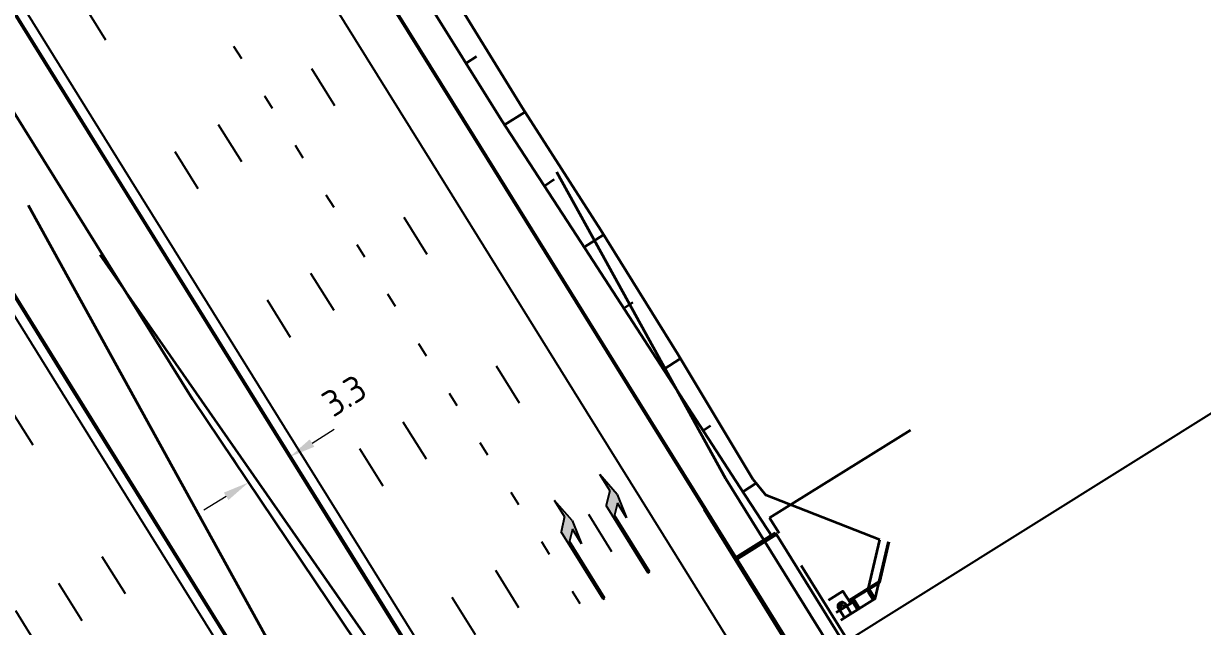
# Model space of a CAD drawing. Header units: metres. Extents: x 134219 to 139178, y 438661 to 444352.
# Drawn here: x 136052.3 to 136133.1, y 442148.4 to 442189.7 of the extents above; entities that cross this region are included whole.
import ezdxf

# ---------------------------------------------------------------- set-up
doc = ezdxf.new("R2010")
doc.units = ezdxf.units.M
doc.linetypes.add('13strp', pattern=[4, 1, -3])
doc.linetypes.add('39strp', pattern=[12, 3, -9])
doc.layers.get('DEFPOINTS').update_dxf_attribs({"color": 193})
for name, color, linetype, lineweight in [('N-WE-KL-ET_LS_OV_KABEL-G', 10, 'KL-LS-OV-N', 35), ('N-WE-KL-ET_LS_OV_KABEL-M', 7, 'Continuous', 18), ('Utd-geleiderail-nw', 8, 'glm a2ee v014$0$f2m40080', 35), ('Utd-ondergr-nw', 8, '13strp', 35), ('X-XX-AL-AANPIJLING-S', 7, 'Continuous', 25)]:
    doc.layers.add(name, color=color, linetype=linetype, lineweight=lineweight)
doc.layers.add('Utd-weg-nw', color=8, linetype='Continuous')
doc.styles.add('NLCS_18', font='NLCS-ISO.ttf', dxfattribs={"height": 1.8})
doc.linetypes.add('glm a2ee v014$0$f2m40080', pattern='A,2,-1,[160,RTW.shx,S=0.5,R=0,X=0,Y=0],-1', length=4)
doc.linetypes.add('KL-LS-OV-N', pattern='A,4,-1,[103,NLCS.SHX,S=0.75,R=0,X=0,Y=0],-1,4,-1.5,["0V",Standard,S=1,R=0,X=0,Y=-0.5],-3', length=14.5)
doc.dimstyles.new('NLCS_t18_pijl_Dimension_l3_h1', dxfattribs={"dimtxt": 1.8, "dimasz": 1.8, "dimexe": 2, "dimexo": 2, "dimgap": 0.7, "dimtad": 1, "dimdec": 1, "dimzin": 0, "dimdsep": 46, "dimtxsty": 'NLCS_18', "dimcen": 2.5, "dimdle": 2, "dimclrd": 256, "dimclre": 256, "dimclrt": 256, "dimadec": 1, "dimazin": 0, "dimtfac": 1, "dimtdec": 1, "dimtofl": 0, "dimtmove": 1, "dimatfit": 0, "dimfxl": 0, "dimtolj": 1, "dimtzin": 0, "dimlwd": 18, "dimlwe": 18, "dimarcsym": 0})

# ---------------------------------------------------------------- blocks, each defined once
blk = doc.blocks.new('Dwm A2 aanvulling$0$pijlre_750')
blk.add_hatch(color=256).paths.add_polyline_path([(5.196, -0.375), (4, -0.375), (5.7, -0.675), (7.5, -0.375), (6.2, -0.375), (5.45, 0.375), (0, 0.375), (0, 0.225), (4.596, 0.225)])
for p, q in [((0, 0.375), (5.45, 0.375)), ((0, 0.375), (0, 0.225)), ((0, 0.225), (4.596, 0.225)), ((5.196, -0.375), (4.596, 0.225)), ((6.2, -0.375), (5.45, 0.375)), ((4, -0.375), (5.196, -0.375)), ((5.7, -0.675), (4, -0.375)), ((5.7, -0.675), (7.5, -0.375)), ((6.2, -0.375), (7.5, -0.375))]:
    blk.add_line(p, q)
blk = doc.blocks.new('*D210')
at = {"layer": 'DEFPOINTS', "color": 0, "transparency": 16777216}
for p in [(136070.553, 442159.991), (136067.728, 442158.237), (136067.728, 442158.237)]:
    blk.add_point(p, dxfattribs=at)
at = {"layer": 'N-WE-KL-ET_LS_OV_KABEL-M', "lineweight": 18, "transparency": 16777216}
for p, q in [((136070.553, 442159.991), (136069.498, 442161.69)), ((136067.728, 442158.237), (136066.673, 442159.936))]:
    blk.add_line(p, q, dxfattribs=at)
at = {"layer": 'N-WE-KL-ET_LS_OV_KABEL-M', "linetype": 'Continuous', "lineweight": 18, "transparency": 16777216}
for p, q in [((136072.082, 442160.94), (136073.611, 442161.89)), ((136066.199, 442157.287), (136064.669, 442156.338))]:
    blk.add_line(p, q, dxfattribs=at)
at = {"layer": 'N-WE-KL-ET_LS_OV_KABEL-M', "transparency": 16777216}
for points in [[(136071.924, 442161.195), (136072.24, 442160.686), (136070.553, 442159.991)], [(136066.04, 442157.542), (136066.357, 442157.032), (136067.728, 442158.237)]]:
    blk.add_solid(points, dxfattribs=at)
at = {"layer": 'N-WE-KL-ET_LS_OV_KABEL-M', "transparency": 16777216, "insert": (136074.294, 442164.197), "char_height": 1.8, "attachment_point": 5, "rotation": 31.83626, "style": 'NLCS_18'}
blk.add_mtext('\\A1;3.3', dxfattribs=at)

msp = doc.modelspace()

# ---------------------------------------------------------------- linework, layer by layer
at = {"layer": 'N-WE-KL-ET_LS_OV_KABEL-G', "elevation": 1.475, "flags": 128}
msp.add_lwpolyline([(136009.706, 442249.778), (136009.985, 442249.338), (136029.664, 442217.436), (136035.64, 442207.918), (136051.526, 442183.815), (136063.882, 442163.962), (136083.422, 442134.873), (136087.677, 442128.392), (136098.452, 442110.211), (136094.165, 442107.281)], dxfattribs=at)
at = {"layer": 'Utd-geleiderail-nw', "linetype": 'Continuous', "flags": 128}
for points in [[(136137.343, 442097.736), (136132.366, 442106.416), (136127.369, 442115.131), (136122.073, 442123.66), (136116.798, 442132.156), (136111.523, 442140.651), (136106.248, 442149.147), (136100.446, 442158.492), (136096.105, 442166.376), (136091.282, 442175.136), (136088.87, 442179.516)], [(136052.618, 442177.26), (136071.536, 442142.901), (136073.12, 442140.349), (136078.395, 442131.853), (136083.67, 442123.358), (136088.945, 442114.862), (136094.22, 442106.366), (136099.495, 442097.871), (136104.77, 442089.375), (136110.045, 442080.88), (136115.32, 442072.384), (136120.595, 442063.888), (136125.87, 442055.393), (136131.145, 442046.897), (136136.419, 442038.402)], [(136057.531, 442173.859), (136076.823, 442146.139), (136078.388, 442143.619), (136083.662, 442135.124), (136088.937, 442126.628), (136094.212, 442118.132), (136099.487, 442109.637), (136104.762, 442101.141), (136110.037, 442092.646), (136115.312, 442084.15), (136120.587, 442075.654), (136125.862, 442067.159), (136131.137, 442058.663), (136136.412, 442050.168)]]:
    msp.add_lwpolyline(points, dxfattribs=at)
at = {"layer": 'Utd-ondergr-nw', "linetype": 'Continuous'}
for p, q in [((136103.44, 442155.817), (136113.107, 442161.821)), ((136103.715, 442157.156), (136103.193, 442157.37)), ((136111, 442154.313, 0), (136103.715, 442157.156)), ((136098.947, 442156.384), (136104.222, 442147.889)), ((136104.09, 442154.77), (136103.44, 442155.817)), ((136101.082, 442153.079), (136103.834, 442154.788)), ((136101.101, 442152.915), (136103.913, 442154.661)), ((136103.913, 442154.661), (136101.161, 442152.952)), ((136103.834, 442154.788), (136103.913, 442154.661)), ((136103.913, 442154.661), (136114.356, 442137.838)), ((136110.224, 442150.998, 0), (136111, 442154.313, 0)), ((136101.161, 442152.952), (136101.082, 442153.079)), ((136111.545, 442136.093), (136101.101, 442152.915)), ((136113.208, 442140.304), (136105.612, 442152.538)), ((136108.138, 442149.869), (136108.264, 442149.982)), ((136108.138, 442149.869), (136108.727, 442149.763)), ((136108.149, 442149.64), (136108.138, 442149.869)), ((136108.138, 442149.869), (136108.727, 442149.763)), ((136108.255, 442149.47), (136108.149, 442149.64)), ((136108.255, 442149.47), (136108.42, 442150.045)), ((136108.255, 442149.47), (136108.42, 442150.045)), ((136108.264, 442149.982), (136108.42, 442150.045)), ((136108.42, 442150.045), (136108.621, 442149.933)), ((136108.621, 442149.933), (136108.727, 442149.763)), ((136108.727, 442149.763), (136109.043, 442149.253)), ((136108.255, 442149.47), (136108.571, 442148.96)), ((136108.255, 442149.47, 0), (136108.571, 442148.96, 0)), ((136108.571, 442148.96, 0), (136108.315, 442148.801, 0)), ((136108.571, 442148.96), (136109.043, 442149.253))]:
    msp.add_line(p, q, dxfattribs=at)
at = {"layer": 'Utd-ondergr-nw', "linetype": 'Continuous', "flags": 128}
for points in [[(136048.42, 442195.637), (136053.695, 442187.142), (136058.97, 442178.646), (136064.245, 442170.15), (136069.52, 442161.655), (136074.795, 442153.159), (136080.07, 442144.664), (136085.345, 442136.168), (136090.62, 442127.672), (136095.894, 442119.177), (136101.169, 442110.681), (136106.444, 442102.186), (136111.719, 442093.69), (136116.994, 442085.194), (136119.577, 442081.036)], [(136048.48, 442195.674), (136053.754, 442187.178), (136059.029, 442178.683), (136064.304, 442170.187), (136069.579, 442161.692), (136074.854, 442153.196), (136080.129, 442144.701), (136085.404, 442136.205), (136090.679, 442127.709), (136095.954, 442119.214), (136101.229, 442110.718), (136106.504, 442102.223), (136111.779, 442093.727), (136117.054, 442085.231), (136119.644, 442081.06)], [(136081.247, 442192.478), (136086.475, 442183.953), (136091.871, 442175.533), (136097.152, 442167.041), (136102.297, 442158.465), (136103.193, 442157.37)], [(136079.801, 442191.58), (136085.076, 442183.085), (136090.521, 442174.694), (136095.966, 442166.304), (136101.411, 442157.914), (136103.634, 442154.487)], [(136039.729, 442190.241), (136045.004, 442181.745), (136050.279, 442173.25), (136055.554, 442164.754), (136060.829, 442156.259), (136066.104, 442147.763), (136071.379, 442139.267), (136076.654, 442130.772), (136081.929, 442122.276), (136087.203, 442113.781), (136092.478, 442105.285), (136097.753, 442096.789), (136103.028, 442088.294), (136108.303, 442079.798), (136109.764, 442077.446)], [(136039.789, 442190.278), (136045.063, 442181.782), (136050.338, 442173.287), (136055.613, 442164.791), (136060.888, 442156.295), (136066.163, 442147.8), (136071.438, 442139.304), (136076.713, 442130.809), (136081.988, 442122.313), (136087.263, 442113.817), (136092.538, 442105.322), (136097.813, 442096.826), (136103.088, 442088.331), (136108.363, 442079.835), (136109.831, 442077.47)], [(136077.89, 442190.393), (136083.165, 442181.898), (136088.439, 442173.402), (136093.714, 442164.906), (136098.989, 442156.411), (136104.264, 442147.915), (136109.539, 442139.42), (136114.814, 442130.924), (136120.089, 442122.429), (136125.364, 442113.933), (136130.342, 442105.253), (136135.319, 442096.573), (136139.954, 442088.49)], [(136077.949, 442190.43), (136083.224, 442181.935), (136088.499, 442173.439), (136093.774, 442164.943), (136099.049, 442156.448), (136104.324, 442147.952), (136109.599, 442139.457), (136114.874, 442130.961), (136120.149, 442122.465), (136125.423, 442113.97), (136130.401, 442105.29), (136135.379, 442096.609), (136140.021, 442088.515)], [(136083.351, 442187.447), (136082.641, 442187.006)], [(136086.672, 442183.645), (136085.285, 442182.762)], [(136088.684, 442179.008), (136088.007, 442178.568)], [(136092.056, 442175.235), (136090.729, 442174.374)], [(136094.074, 442170.584), (136093.451, 442170.18)], [(136097.333, 442166.739), (136096.173, 442165.986)], [(136099.401, 442162.12), (136098.894, 442161.791)], [(136102.525, 442158.187), (136101.616, 442157.597)]]:
    msp.add_lwpolyline(points, dxfattribs=at)
at = {"layer": 'Utd-ondergr-nw', "linetype": 'Continuous', "elevation": 0}
for points in [[(136108.863, 442150.154), (136110.946, 442151.447), (136111.584, 442154.176)], [(136108.895, 442150.103), (136110.998, 442151.409), (136111.643, 442154.163)], [(136107.471, 442150.16), (136108.473, 442150.782), (136109, 442149.933), (136107.998, 442149.311)], [(136108.255, 442149.47), (136108.149, 442149.64), (136108.138, 442149.869), (136108.264, 442149.982), (136108.42, 442150.045), (136108.621, 442149.933), (136108.727, 442149.763)], [(136108.138, 442149.869), (136108.727, 442149.763)], [(136108.255, 442149.47), (136108.42, 442150.045)], [(136109.161, 442150.174), (136109.085, 442150.126), (136109.078, 442150.137), (136109.14, 442150.176), (136109.105, 442150.233)], [(136109.085, 442150.126), (136109.148, 442150.024)], [(136109.155, 442150.185), (136109.214, 442150.222), (136109.221, 442150.211), (136109.161, 442150.174)]]:
    msp.add_lwpolyline(points, dxfattribs=at)
at = {"layer": 'Utd-ondergr-nw', "linetype": 'Continuous'}
msp.add_lwpolyline([(136108.571, 442148.96), (136110.658, 442150.256), (136110.669, 442150.262), (136110.92, 442151.336), (136109.13, 442150.225), (136109.225, 442150.072), (136108.255, 442149.47)], close=True, dxfattribs=at)
at = {"layer": 'Utd-ondergr-nw', "linetype": 'Continuous', "ltscale": 0.25, "elevation": 0}
for points in [[(136110.173, 442150.896), (136110.179, 442150.9), (136110.184, 442150.903), (136110.22, 442150.846), (136110.282, 442150.885), (136110.289, 442150.874), (136110.153, 442150.79), (136110.146, 442150.801), (136110.209, 442150.839), (136110.173, 442150.896)], [(136110.153, 442150.79), (136110.216, 442150.688)], [(136110.216, 442150.688), (136110.533, 442150.178)], [(136110.289, 442150.874), (136110.352, 442150.772)], [(136110.352, 442150.772), (136110.669, 442150.262)], [(136109.148, 442150.024), (136109.464, 442149.515)], [(136109.221, 442150.211), (136109.284, 442150.109)], [(136109.284, 442150.109), (136109.6, 442149.599)]]:
    msp.add_lwpolyline(points, dxfattribs=at)
at = {"layer": 'Utd-weg-nw', "linetype": '39strp', "flags": 128}
for points in [[(135882.33, 442492.596), (135887.454, 442484.163), (135892.681, 442475.625), (135897.928, 442467.103), (135903.191, 442458.593), (135908.462, 442450.091), (135912.6, 442443.427), (135913.737, 442441.595), (135919.012, 442433.099), (135924.287, 442424.604), (135929.562, 442416.108), (135934.837, 442407.613), (135940.112, 442399.117), (135945.387, 442390.621), (135950.662, 442382.126), (135955.937, 442373.63), (135961.212, 442365.135), (135966.486, 442356.639), (135971.761, 442348.143), (135977.036, 442339.648), (135982.311, 442331.152), (135987.586, 442322.657), (135992.861, 442314.161), (135998.136, 442305.665), (136003.411, 442297.17), (136008.686, 442288.674), (136013.961, 442280.179), (136019.236, 442271.683), (136024.511, 442263.187), (136029.786, 442254.692), (136035.061, 442246.196), (136040.336, 442237.701), (136045.61, 442229.205), (136050.885, 442220.71), (136056.16, 442212.214), (136061.435, 442203.718), (136066.71, 442195.223), (136071.985, 442186.727), (136077.26, 442178.232), (136082.535, 442169.736), (136087.81, 442161.24), (136093.085, 442152.745), (136098.36, 442144.249), (136103.635, 442135.754), (136108.91, 442127.258), (136114.185, 442118.762), (136119.46, 442110.267)], [(135875.758, 442488.639), (135881.033, 442480.143), (135886.308, 442471.647), (135891.583, 442463.152), (135896.858, 442454.656), (135902.133, 442446.161), (135907.408, 442437.665), (135912.683, 442429.169), (135917.958, 442420.674), (135923.233, 442412.178), (135928.508, 442403.683), (135933.783, 442395.187), (135939.058, 442386.692), (135944.332, 442378.196), (135949.607, 442369.7), (135954.882, 442361.205), (135960.157, 442352.709), (135965.432, 442344.214), (135970.707, 442335.718), (135975.982, 442327.222), (135981.257, 442318.727), (135986.532, 442310.231), (135991.807, 442301.736), (135997.082, 442293.24), (136002.357, 442284.744), (136007.632, 442276.249), (136012.907, 442267.753), (136018.182, 442259.258), (136023.456, 442250.762), (136028.731, 442242.266), (136034.006, 442233.771), (136039.281, 442225.275), (136044.556, 442216.78), (136049.831, 442208.284), (136055.106, 442199.789), (136060.381, 442191.293), (136065.656, 442182.797), (136070.931, 442174.302), (136076.206, 442165.806), (136081.481, 442157.311), (136086.756, 442148.815), (136092.031, 442140.319), (136097.306, 442131.824), (136102.581, 442123.328), (136107.855, 442114.833), (136113.13, 442106.337), (136118.405, 442097.841), (136123.68, 442089.346), (136127.125, 442083.797)], [(135872.785, 442486.792), (135878.06, 442478.297), (135883.335, 442469.801), (135888.61, 442461.306), (135893.885, 442452.81), (135899.16, 442444.314), (135904.434, 442435.819), (135909.709, 442427.323), (135914.984, 442418.828), (135920.259, 442410.332), (135925.534, 442401.836), (135930.809, 442393.341), (135936.084, 442384.845), (135941.359, 442376.35), (135946.634, 442367.854), (135951.909, 442359.359), (135957.184, 442350.863), (135962.459, 442342.367), (135967.734, 442333.872), (135973.009, 442325.376), (135978.284, 442316.881), (135983.558, 442308.385), (135988.833, 442299.889), (135994.108, 442291.394), (135999.383, 442282.898), (136004.658, 442274.403), (136009.933, 442265.907), (136015.208, 442257.411), (136020.483, 442248.916), (136025.758, 442240.42), (136031.033, 442231.925), (136036.308, 442223.429), (136041.583, 442214.933), (136046.858, 442206.438), (136052.133, 442197.942), (136057.408, 442189.447), (136062.682, 442180.951), (136067.957, 442172.456), (136073.232, 442163.96), (136078.507, 442155.464), (136083.782, 442146.969), (136089.057, 442138.473), (136094.332, 442129.978), (136099.607, 442121.482), (136104.882, 442112.986), (136110.157, 442104.491), (136115.432, 442095.995), (136120.707, 442087.5), (136123.768, 442082.569)], [(135855.13, 442479.397), (135856.728, 442476.823), (135862.003, 442468.327), (135867.278, 442459.832), (135872.553, 442451.336), (135877.828, 442442.84), (135883.103, 442434.345), (135888.378, 442425.849), (135893.653, 442417.354), (135898.928, 442408.858), (135904.203, 442400.362), (135909.478, 442391.867), (135914.752, 442383.371), (135920.027, 442374.876), (135925.302, 442366.38), (135930.577, 442357.884), (135935.852, 442349.389), (135941.127, 442340.893), (135946.402, 442332.398), (135951.677, 442323.902), (135956.952, 442315.407), (135962.227, 442306.911), (135967.502, 442298.415), (135972.777, 442289.92), (135978.052, 442281.424), (135983.327, 442272.929), (135988.602, 442264.433), (135993.876, 442255.937), (135999.151, 442247.442), (136004.426, 442238.946), (136009.701, 442230.451), (136014.976, 442221.955), (136020.251, 442213.459), (136025.526, 442204.964), (136030.801, 442196.468), (136036.076, 442187.973), (136041.351, 442179.477), (136046.626, 442170.981), (136051.901, 442162.486), (136057.176, 442153.99), (136062.451, 442145.495), (136067.726, 442136.999), (136073.001, 442128.504), (136078.275, 442120.008), (136083.55, 442111.512), (136088.825, 442103.017), (136094.1, 442094.521), (136099.375, 442086.026), (136104.65, 442077.53), (136105.639, 442075.937)], [(135852.156, 442477.551), (135853.755, 442474.977), (135859.03, 442466.481), (135864.305, 442457.985), (135869.58, 442449.49), (135874.854, 442440.994), (135880.129, 442432.499), (135885.404, 442424.003), (135890.679, 442415.507), (135895.954, 442407.012), (135901.229, 442398.516), (135906.504, 442390.021), (135911.779, 442381.525), (135917.054, 442373.029), (135922.329, 442364.534), (135927.604, 442356.038), (135932.879, 442347.543), (135938.154, 442339.047), (135943.429, 442330.551), (135948.704, 442322.056), (135953.978, 442313.56), (135959.253, 442305.065), (135964.528, 442296.569), (135969.803, 442288.074), (135975.078, 442279.578), (135980.353, 442271.082), (135985.628, 442262.587), (135990.903, 442254.091), (135996.178, 442245.596), (136001.453, 442237.1), (136006.728, 442228.604), (136012.003, 442220.109), (136017.278, 442211.613), (136022.553, 442203.118), (136027.828, 442194.622), (136033.103, 442186.126), (136038.377, 442177.631), (136043.652, 442169.135), (136048.927, 442160.64), (136054.202, 442152.144), (136059.477, 442143.648), (136064.752, 442135.153), (136070.027, 442126.657), (136075.302, 442118.162), (136080.577, 442109.666), (136085.852, 442101.171), (136091.127, 442092.675), (136096.402, 442084.179), (136101.677, 442075.684), (136102.282, 442074.709)], [(135845.859, 442473.572), (135847.463, 442471.07), (135852.864, 442462.652), (135858.264, 442454.234), (135863.664, 442445.817), (135869.064, 442437.399), (135874.464, 442428.981), (135879.864, 442420.563), (135885.264, 442412.145), (135890.664, 442403.727), (135896.064, 442395.309), (135901.464, 442386.891), (135906.864, 442378.474), (135912.265, 442370.056), (135917.665, 442361.638), (135923.065, 442353.22), (135928.465, 442344.802), (135933.865, 442336.384), (135939.265, 442327.966), (135944.665, 442319.548), (135950.065, 442311.131), (135955.465, 442302.713), (135960.865, 442294.295), (135966.265, 442285.877), (135971.666, 442277.459), (135977.066, 442269.041), (135982.466, 442260.623), (135987.93, 442252.245), (135993.205, 442243.749), (135998.479, 442235.254), (136003.754, 442226.758), (136009.029, 442218.263), (136014.304, 442209.767), (136019.579, 442201.271), (136024.854, 442192.776), (136030.129, 442184.28), (136035.404, 442175.785), (136040.679, 442167.289), (136045.954, 442158.793), (136051.229, 442150.298), (136056.504, 442141.802), (136061.779, 442133.307), (136067.054, 442124.811), (136072.329, 442116.315), (136077.603, 442107.82), (136082.878, 442099.324), (136088.153, 442090.829), (136093.428, 442082.333), (136098.703, 442073.838), (136098.925, 442073.481)]]:
    msp.add_lwpolyline(points, dxfattribs=at)
at = {"layer": 'Utd-weg-nw', "linetype": '13strp', "flags": 128}
msp.add_lwpolyline([(135878.923, 442490.604), (135884.198, 442482.108), (135889.473, 442473.612), (135894.748, 442465.117), (135900.023, 442456.621), (135905.298, 442448.126), (135910.573, 442439.63), (135915.847, 442431.134), (135921.122, 442422.639), (135926.397, 442414.143), (135931.672, 442405.648), (135936.947, 442397.152), (135942.222, 442388.656), (135947.497, 442380.161), (135952.772, 442371.665), (135958.047, 442363.17), (135963.322, 442354.674), (135968.597, 442346.178), (135973.872, 442337.683), (135979.147, 442329.187), (135984.422, 442320.692), (135989.697, 442312.196), (135994.971, 442303.701), (136000.246, 442295.205), (136005.521, 442286.709), (136010.796, 442278.214), (136016.071, 442269.718), (136021.346, 442261.223), (136026.621, 442252.727), (136031.896, 442244.231), (136037.171, 442235.736), (136042.446, 442227.24), (136047.721, 442218.745), (136052.996, 442210.249), (136058.271, 442201.753), (136063.546, 442193.258), (136068.821, 442184.762), (136074.095, 442176.267), (136079.37, 442167.771), (136084.645, 442159.275), (136089.92, 442150.78), (136095.195, 442142.284), (136100.47, 442133.789), (136105.745, 442125.293), (136111.02, 442116.798), (136116.295, 442108.302), (136121.57, 442099.806), (136126.845, 442091.311), (136130.698, 442085.104)], dxfattribs=at)
at = {"layer": 'Utd-weg-nw', "linetype": 'Continuous', "flags": 128}
for points in [[(136069.769, 442197.122), (136075.044, 442188.626), (136080.319, 442180.131), (136085.593, 442171.635), (136090.868, 442163.139), (136096.143, 442154.644), (136101.418, 442146.148), (136106.693, 442137.653), (136111.968, 442129.157), (136117.243, 442120.661), (136122.518, 442112.166), (136127.496, 442103.486), (136132.473, 442094.805), (136136.764, 442087.323)], [(136049.074, 442196.043), (136054.349, 442187.548), (136059.624, 442179.052), (136064.899, 442170.557), (136070.174, 442162.061), (136075.449, 442153.565), (136080.724, 442145.07), (136085.999, 442136.574), (136091.274, 442128.079), (136096.549, 442119.583), (136101.824, 442111.087), (136107.099, 442102.592), (136112.373, 442094.096), (136117.648, 442085.601), (136120.315, 442081.306)], [(136039.134, 442189.872), (136044.409, 442181.376), (136049.684, 442172.88), (136054.959, 442164.385), (136060.234, 442155.889), (136065.509, 442147.394), (136070.784, 442138.898), (136076.059, 442130.403), (136081.334, 442121.907), (136086.609, 442113.411), (136091.884, 442104.916), (136097.159, 442096.42), (136102.434, 442087.925), (136107.709, 442079.429), (136109.092, 442077.2)]]:
    msp.add_lwpolyline(points, dxfattribs=at)
at = {"layer": 'X-XX-AL-AANPIJLING-S'}
msp.add_line((136173.958, 442188.177), (136084.982, 442132.496), dxfattribs=at)

# ---------------------------------------------------------------- block references
at = {"layer": 'Utd-weg-nw', "linetype": 'Continuous', "rotation": 121.8350477341934}
for p in [(136095.436, 442152.218), (136092.346, 442150.43)]:
    msp.add_blockref('Dwm A2 aanvulling$0$pijlre_750', p, dxfattribs=at)

# ---------------------------------------------------------------- dimensions: what is measured, and where the dimension line sits
at = {"layer": 'N-WE-KL-ET_LS_OV_KABEL-M'}
dim = msp.add_linear_dim(base=(136067.728, 442158.237), p1=(136070.553, 442159.991), p2=(136067.728, 442158.237), angle=211.83626, dimstyle='NLCS_t18_pijl_Dimension_l3_h1', dxfattribs=at)
dim.commit()
dim.dimension.update_dxf_attribs({"geometry": '*D210', "text_midpoint": (136075.138, 442162.838), "dimtype": 161})

doc.saveas('drawing.dxf')
